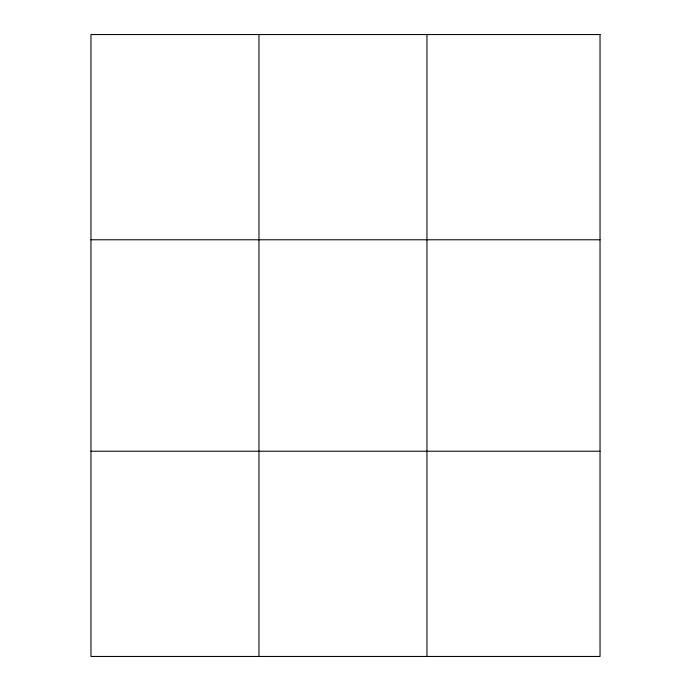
<?xml version="1.0" encoding="UTF-8"?>
<svg xmlns="http://www.w3.org/2000/svg" width="691" height="691" viewBox="0 0 691 691"><rect width="100%" height="100%" fill="white"/><g stroke="black" fill="none" stroke-linecap="round" stroke-linejoin="round"><path stroke-width="1.04" d="M258.961 656.45L258.961 34.55M426.952 656.45L426.952 34.55M90.97 239.777L600.03 239.777M90.97 451.223L600.03 451.223M600.03 34.55L600.03 656.45L90.97 656.45L90.97 34.55L600.03 34.55"/></g></svg>
